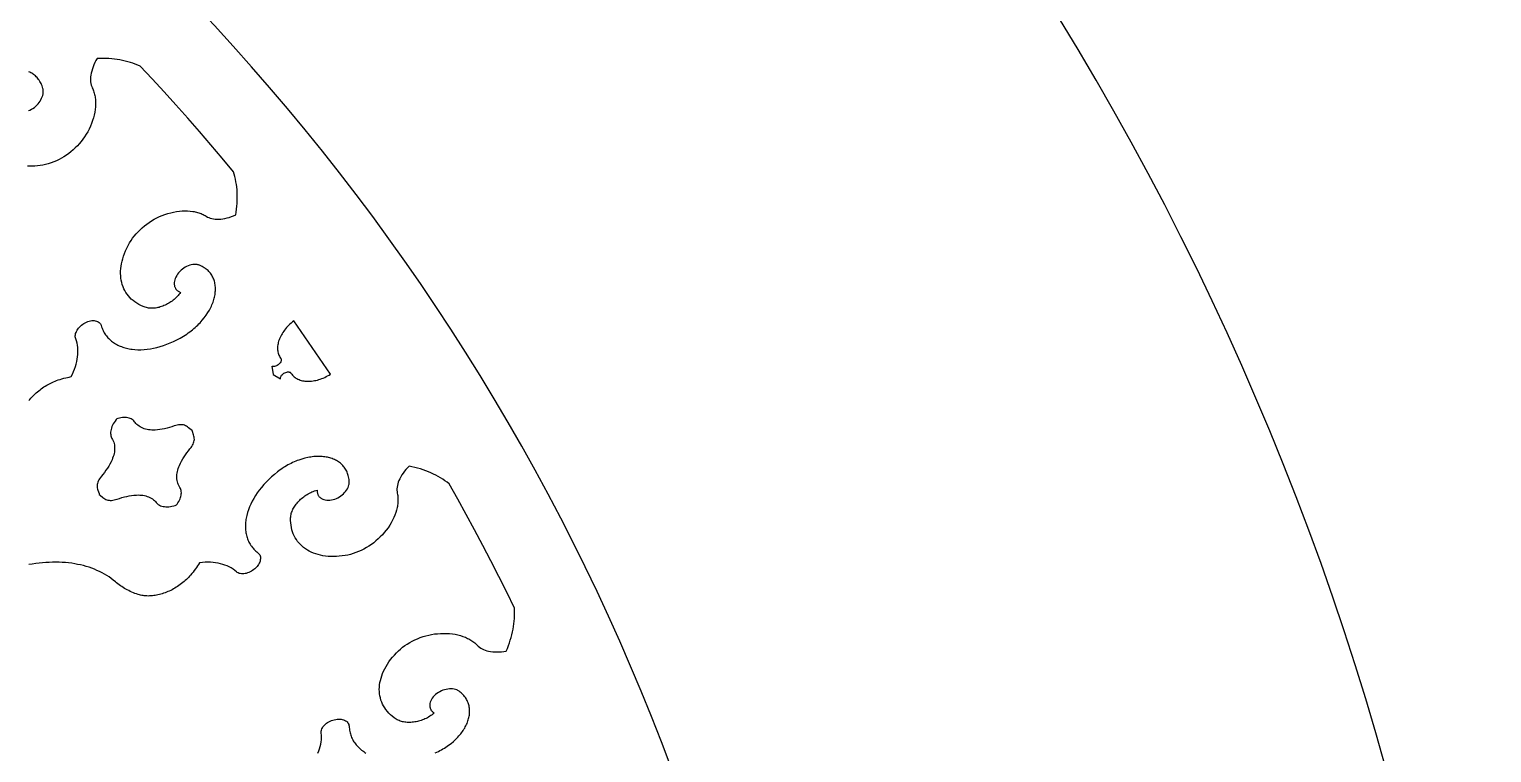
# Model space of a CAD drawing. Extents: x -570 to 570, y -570 to 570.
# Drawn here: x 284.1 to 570, y 155.2 to 296.6 of the extents above; entities that cross this region are included whole.
import ezdxf

# ---------------------------------------------------------------- set-up
doc = ezdxf.new("R2010")
doc.units = 0
doc.header["$MEASUREMENT"] = 0
doc.layers.add('BITMAP_LAYER', color=18, linetype='CONTINUOUS')

msp = doc.modelspace()

# ---------------------------------------------------------------- linework, layer by layer
at = {"layer": 'BITMAP_LAYER'}
for points in [[(0, 570, 0.414214), (-570, 0, 0.414214), (0, -570, 0.414214), (570, 0, 0.414214)], [(-437, 0, 0.414214), (0, -437, 0.414214), (437, 0, 0.414214), (0, 437, 0.414214)]]:
    msp.add_lwpolyline(points, format="xyb", close=True, dxfattribs=at)
for points in [[(284.04, 224.03), (284.23, 224.26), (284.42, 224.49), (284.62, 224.71), (284.82, 224.93), (285.04, 225.15), (285.26, 225.36), (285.48, 225.57), (285.72, 225.77), (285.96, 225.97), (286.21, 226.16), (286.46, 226.35), (286.72, 226.53), (286.98, 226.71), (287.25, 226.88), (287.52, 227.04), (287.78, 227.19), (288.05, 227.33), (288.32, 227.47), (288.6, 227.6), (288.87, 227.72), (289.15, 227.83), (289.42, 227.94), (289.79, 228.06), (290.15, 228.18), (290.51, 228.29), (290.87, 228.39), (291.23, 228.48), (291.59, 228.57), (291.94, 228.64), (292.3, 228.71), (292.55, 229.2), (292.77, 229.7), (292.97, 230.19), (293.14, 230.68), (293.28, 231.16), (293.4, 231.65), (293.5, 232.12), (293.57, 232.6), (293.62, 233.06), (293.63, 233.52), (293.63, 233.98), (293.59, 234.42), (293.53, 234.85), (293.45, 235.28), (293.34, 235.69), (293.2, 236.1), (293.14, 236.29), (293.11, 236.49), (293.11, 236.7), (293.13, 236.91), (293.18, 237.13), (293.25, 237.34), (293.34, 237.56), (293.46, 237.78), (293.6, 237.99), (293.75, 238.2), (293.93, 238.4), (294.12, 238.6), (294.33, 238.78), (294.56, 238.95), (294.8, 239.11), (295.06, 239.25), (295.32, 239.38), (295.58, 239.48), (295.84, 239.56), (296.09, 239.62), (296.34, 239.65), (296.58, 239.67), (296.81, 239.66), (297.02, 239.63), (297.23, 239.58), (297.42, 239.51), (297.6, 239.42), (297.75, 239.31), (297.89, 239.18), (298.01, 239.03), (298.1, 238.87), (298.14, 238.78), (298.18, 238.68), (298.25, 238.43), (298.34, 238.19), (298.44, 237.96), (298.54, 237.73), (298.65, 237.51), (298.77, 237.3), (298.9, 237.09), (299.04, 236.89), (299.18, 236.69), (299.33, 236.5), (299.49, 236.32), (299.66, 236.15), (299.83, 235.98), (300.01, 235.82), (300.19, 235.66), (300.39, 235.51), (300.59, 235.37), (300.79, 235.24), (301, 235.11), (301.22, 234.99), (301.44, 234.87), (301.67, 234.76), (301.9, 234.66), (302.14, 234.57), (302.38, 234.48), (302.63, 234.4), (302.89, 234.33), (303.14, 234.26), (303.41, 234.2), (303.67, 234.15), (303.95, 234.1), (304.22, 234.06), (304.78, 234.01), (305.36, 233.98), (305.95, 233.98), (306.56, 234.01), (307.17, 234.07), (307.79, 234.15), (308.42, 234.27), (309.06, 234.42), (309.71, 234.59), (310.36, 234.79), (311.01, 235.03), (311.66, 235.29), (312.32, 235.58), (312.98, 235.91), (313.63, 236.26), (314.29, 236.64), (314.59, 236.84), (314.9, 237.04), (315.19, 237.24), (315.48, 237.45), (315.76, 237.66), (316.03, 237.88), (316.29, 238.1), (316.55, 238.32), (316.8, 238.55), (317.04, 238.78), (317.28, 239.01), (317.5, 239.25), (317.93, 239.73), (318.33, 240.22), (318.69, 240.72), (319.03, 241.22), (319.33, 241.73), (319.47, 241.98), (319.59, 242.24), (319.72, 242.49), (319.83, 242.75), (319.93, 243), (320.03, 243.26), (320.12, 243.51), (320.19, 243.77), (320.26, 244.02), (320.32, 244.27), (320.38, 244.52), (320.42, 244.77), (320.46, 245.01), (320.48, 245.26), (320.5, 245.5), (320.51, 245.74), (320.51, 245.98), (320.5, 246.21), (320.48, 246.44), (320.45, 246.67), (320.41, 246.9), (320.37, 247.12), (320.31, 247.34), (320.24, 247.55), (320.17, 247.76), (320.09, 247.96), (319.99, 248.16), (319.89, 248.36), (319.78, 248.55), (319.65, 248.73), (319.52, 248.91), (319.38, 249.09), (319.23, 249.26), (319.07, 249.42), (318.9, 249.58), (318.72, 249.72), (318.53, 249.87), (318.33, 250), (318.12, 250.13), (317.9, 250.26), (317.67, 250.37), (317.42, 250.48), (317.3, 250.52), (317.18, 250.56), (317.05, 250.59), (316.91, 250.62), (316.64, 250.64), (316.35, 250.64), (316.06, 250.61), (315.77, 250.55), (315.47, 250.47), (315.17, 250.36), (314.88, 250.23), (314.59, 250.08), (314.31, 249.91), (314.04, 249.71), (313.78, 249.5), (313.54, 249.27), (313.31, 249.02), (313.11, 248.75), (312.93, 248.47), (312.77, 248.18), (312.65, 247.9), (312.55, 247.62), (312.49, 247.35), (312.46, 247.08), (312.45, 246.82), (312.46, 246.7), (312.48, 246.57), (312.5, 246.46), (312.53, 246.34), (312.57, 246.23), (312.61, 246.12), (312.67, 246.01), (312.73, 245.91), (312.79, 245.82), (312.86, 245.73), (312.94, 245.64), (313.03, 245.56), (313.13, 245.48), (313.23, 245.41), (313.33, 245.34), (313.45, 245.28), (313.57, 245.23), (313.7, 245.18), (313.54, 244.96), (313.38, 244.76), (313.2, 244.55), (313.02, 244.36), (312.84, 244.17), (312.64, 243.99), (312.44, 243.81), (312.24, 243.64), (312.03, 243.48), (311.81, 243.33), (311.59, 243.18), (311.37, 243.05), (311.14, 242.92), (310.91, 242.79), (310.68, 242.68), (310.44, 242.58), (310.21, 242.48), (309.97, 242.4), (309.73, 242.32), (309.49, 242.25), (309.26, 242.19), (309.02, 242.15), (308.78, 242.11), (308.55, 242.08), (308.32, 242.06), (308.09, 242.06), (307.87, 242.06), (307.64, 242.08), (307.43, 242.11), (307.21, 242.14), (307.01, 242.19), (306.8, 242.26), (306.35, 242.43), (305.91, 242.62), (305.5, 242.83), (305.11, 243.06), (304.74, 243.31), (304.39, 243.58), (304.06, 243.86), (303.76, 244.16), (303.48, 244.48), (303.23, 244.81), (302.99, 245.16), (302.78, 245.52), (302.6, 245.9), (302.44, 246.29), (302.3, 246.69), (302.18, 247.11), (302.09, 247.53), (302.02, 247.97), (301.98, 248.41), (301.96, 248.87), (301.97, 249.33), (302, 249.81), (302.06, 250.28), (302.14, 250.77), (302.25, 251.26), (302.38, 251.76), (302.54, 252.27), (302.72, 252.78), (302.93, 253.29), (303.17, 253.8), (303.43, 254.32), (303.72, 254.84), (304, 255.3), (304.31, 255.74), (304.64, 256.18), (304.99, 256.6), (305.37, 257.02), (305.77, 257.41), (306.19, 257.8), (306.62, 258.16), (307.07, 258.51), (307.54, 258.85), (308.02, 259.16), (308.52, 259.45), (309.02, 259.72), (309.54, 259.97), (310.07, 260.19), (310.6, 260.39), (311.18, 260.58), (311.76, 260.74), (312.33, 260.87), (312.9, 260.97), (313.45, 261.05), (314, 261.1), (314.54, 261.12), (315.07, 261.11), (315.58, 261.07), (316.08, 261.01), (316.32, 260.97), (316.56, 260.92), (316.8, 260.86), (317.03, 260.8), (317.25, 260.73), (317.48, 260.65), (317.69, 260.57), (317.91, 260.48), (318.11, 260.38), (318.31, 260.28), (318.51, 260.17), (318.7, 260.05), (318.95, 259.9), (319.21, 259.78), (319.5, 259.67), (319.8, 259.59), (320.11, 259.53), (320.43, 259.49), (320.77, 259.47), (321.12, 259.48), (321.53, 259.5), (321.94, 259.55), (322.36, 259.63), (322.78, 259.72), (323.21, 259.83), (323.63, 259.97), (324.06, 260.12), (324.48, 260.3), (324.57, 260.87), (324.64, 261.43), (324.7, 261.99), (324.74, 262.55), (324.77, 263.1), (324.78, 263.64), (324.77, 264.18), (324.75, 264.72), (324.72, 265.24), (324.67, 265.77), (324.6, 266.28), (324.52, 266.79), (324.43, 267.29), (324.32, 267.79), (324.19, 268.27), (324.05, 268.75), (321.84, 271.4), (319.61, 274.02), (317.36, 276.63), (315.08, 279.22), (312.79, 281.79), (310.47, 284.34), (308.14, 286.87), (305.78, 289.39), (305.32, 289.59), (304.84, 289.77), (304.36, 289.95), (303.87, 290.1), (303.38, 290.25), (302.87, 290.38), (302.36, 290.49), (301.83, 290.59), (301.3, 290.68), (300.76, 290.75), (300.22, 290.81), (299.66, 290.85), (299.1, 290.87), (298.53, 290.88), (297.96, 290.88), (297.38, 290.86), (297.15, 290.46), (296.95, 290.06), (296.76, 289.65), (296.6, 289.24), (296.46, 288.84), (296.33, 288.43), (296.23, 288.02), (296.16, 287.62), (296.11, 287.28), (296.09, 286.94), (296.09, 286.61), (296.11, 286.29), (296.16, 285.99), (296.23, 285.69), (296.32, 285.41), (296.43, 285.15), (296.53, 284.95), (296.61, 284.74), (296.69, 284.53), (296.76, 284.31), (296.83, 284.09), (296.89, 283.86), (296.94, 283.63), (296.98, 283.4), (297.01, 283.16), (297.04, 282.92), (297.06, 282.68), (297.07, 282.43), (297.08, 281.93), (297.05, 281.42), (296.99, 280.89), (296.91, 280.36), (296.79, 279.82), (296.65, 279.28), (296.48, 278.73), (296.28, 278.18), (296.05, 277.62), (295.79, 277.07), (295.53, 276.56), (295.25, 276.07), (294.94, 275.59), (294.61, 275.12), (294.26, 274.66), (293.89, 274.22), (293.51, 273.79), (293.11, 273.39), (292.69, 273), (292.26, 272.63), (291.82, 272.28), (291.36, 271.96), (290.9, 271.66), (290.42, 271.38), (289.94, 271.13), (289.46, 270.91), (288.91, 270.68), (288.36, 270.48), (287.82, 270.31), (287.29, 270.17), (286.76, 270.05), (286.24, 269.95), (285.73, 269.88), (285.23, 269.83), (284.73, 269.81), (284.25, 269.81), (283.78, 269.84)], [(283.94, 280.7), (284.24, 280.81), (284.55, 280.96), (284.83, 281.13), (285.11, 281.33), (285.37, 281.54), (285.61, 281.77), (285.83, 282.01), (286.04, 282.27), (286.23, 282.54), (286.39, 282.82), (286.53, 283.1), (286.65, 283.38), (286.74, 283.67), (286.81, 283.96), (286.85, 284.24), (286.85, 284.51), (286.85, 284.65), (286.83, 284.78), (286.81, 284.91), (286.78, 285.04), (286.7, 285.29), (286.61, 285.53), (286.52, 285.77), (286.42, 285.99), (286.31, 286.21), (286.19, 286.41), (286.06, 286.61), (285.93, 286.8), (285.78, 286.98), (285.63, 287.15), (285.48, 287.31), (285.32, 287.46), (285.15, 287.61), (284.97, 287.74), (284.79, 287.87), (284.6, 287.98), (284.41, 288.09), (284.21, 288.19), (284.01, 288.28)], [(363.46, 155.19), (363.77, 155.33), (364.08, 155.48), (364.39, 155.64), (364.68, 155.8), (364.97, 155.97), (365.26, 156.14), (365.53, 156.31), (366.06, 156.68), (366.57, 157.06), (367.04, 157.45), (367.48, 157.86), (367.9, 158.28), (368.09, 158.5), (368.28, 158.71), (368.46, 158.93), (368.63, 159.15), (368.79, 159.38), (368.94, 159.6), (369.09, 159.83), (369.23, 160.05), (369.35, 160.28), (369.47, 160.51), (369.58, 160.74), (369.69, 160.97), (369.78, 161.2), (369.86, 161.44), (369.94, 161.67), (370, 161.9), (370.06, 162.13), (370.11, 162.36), (370.14, 162.59), (370.17, 162.82), (370.19, 163.04), (370.2, 163.27), (370.19, 163.49), (370.18, 163.72), (370.16, 163.94), (370.13, 164.16), (370.08, 164.37), (370.03, 164.59), (369.97, 164.8), (369.89, 165.01), (369.81, 165.21), (369.71, 165.42), (369.61, 165.62), (369.49, 165.81), (369.36, 166.01), (369.22, 166.19), (369.07, 166.38), (368.91, 166.56), (368.73, 166.73), (368.55, 166.91), (368.35, 167.07), (368.14, 167.23), (368.04, 167.31), (367.92, 167.38), (367.8, 167.44), (367.68, 167.49), (367.42, 167.58), (367.14, 167.65), (366.85, 167.69), (366.55, 167.7), (366.24, 167.69), (365.93, 167.66), (365.61, 167.61), (365.3, 167.53), (364.98, 167.43), (364.67, 167.3), (364.37, 167.16), (364.08, 166.99), (363.8, 166.8), (363.54, 166.59), (363.29, 166.36), (363.08, 166.12), (362.89, 165.87), (362.73, 165.62), (362.6, 165.37), (362.51, 165.12), (362.44, 164.87), (362.42, 164.75), (362.41, 164.63), (362.4, 164.51), (362.4, 164.39), (362.41, 164.27), (362.43, 164.15), (362.46, 164.04), (362.49, 163.93), (362.53, 163.82), (362.58, 163.71), (362.64, 163.61), (362.7, 163.51), (362.77, 163.41), (362.85, 163.32), (362.94, 163.23), (363.04, 163.14), (363.14, 163.06), (363.26, 162.98), (363.05, 162.81), (362.84, 162.65), (362.63, 162.49), (362.41, 162.35), (362.18, 162.21), (361.95, 162.08), (361.71, 161.95), (361.47, 161.84), (361.23, 161.73), (360.98, 161.64), (360.73, 161.55), (360.48, 161.47), (360.23, 161.4), (359.98, 161.33), (359.73, 161.28), (359.47, 161.24), (359.22, 161.2), (358.97, 161.17), (358.72, 161.15), (358.47, 161.15), (358.23, 161.15), (357.99, 161.16), (357.75, 161.18), (357.52, 161.21), (357.29, 161.25), (357.07, 161.29), (356.85, 161.35), (356.64, 161.42), (356.43, 161.5), (356.24, 161.59), (356.05, 161.69), (355.86, 161.79), (355.46, 162.07), (355.08, 162.36), (354.73, 162.66), (354.41, 162.98), (354.11, 163.31), (353.84, 163.65), (353.59, 164.01), (353.37, 164.37), (353.17, 164.75), (353, 165.13), (352.86, 165.53), (352.74, 165.93), (352.65, 166.34), (352.59, 166.76), (352.55, 167.18), (352.54, 167.61), (352.55, 168.04), (352.59, 168.48), (352.66, 168.93), (352.75, 169.37), (352.87, 169.82), (353.01, 170.27), (353.18, 170.72), (353.38, 171.18), (353.6, 171.63), (353.85, 172.08), (354.12, 172.53), (354.42, 172.98), (354.75, 173.43), (355.1, 173.87), (355.48, 174.31), (355.88, 174.75), (356.26, 175.13), (356.67, 175.49), (357.09, 175.83), (357.54, 176.16), (358, 176.47), (358.49, 176.76), (358.98, 177.03), (359.49, 177.28), (360.02, 177.51), (360.55, 177.72), (361.09, 177.91), (361.64, 178.08), (362.2, 178.22), (362.76, 178.33), (363.32, 178.43), (363.89, 178.49), (364.5, 178.54), (365.1, 178.55), (365.68, 178.54), (366.26, 178.51), (366.82, 178.45), (367.36, 178.37), (367.89, 178.26), (368.4, 178.12), (368.89, 177.97), (369.36, 177.78), (369.58, 177.68), (369.81, 177.58), (370.02, 177.47), (370.23, 177.35), (370.43, 177.23), (370.63, 177.1), (370.82, 176.97), (371, 176.83), (371.18, 176.69), (371.35, 176.54), (371.52, 176.38), (371.67, 176.22), (371.88, 176.02), (372.11, 175.84), (372.36, 175.67), (372.63, 175.52), (372.92, 175.38), (373.22, 175.26), (373.55, 175.17), (373.89, 175.09), (374.29, 175.02), (374.7, 174.97), (375.13, 174.94), (375.56, 174.93), (376, 174.94), (376.44, 174.96), (376.89, 175.01), (377.35, 175.08), (377.57, 175.62), (377.78, 176.16), (377.97, 176.69), (378.15, 177.23), (378.3, 177.76), (378.45, 178.29), (378.57, 178.83), (378.68, 179.35), (378.77, 179.88), (378.84, 180.4), (378.9, 180.93), (378.94, 181.44), (378.97, 181.96), (378.98, 182.47), (378.97, 182.98), (378.95, 183.49), (377.44, 186.57), (375.9, 189.64), (374.34, 192.7), (372.76, 195.74), (371.15, 198.77), (369.52, 201.79), (367.86, 204.79), (366.18, 207.78), (365.78, 208.08), (365.36, 208.38), (364.94, 208.66), (364.5, 208.94), (364.05, 209.2), (363.58, 209.45), (363.11, 209.68), (362.62, 209.91), (362.13, 210.12), (361.62, 210.32), (361.1, 210.5), (360.57, 210.68), (360.03, 210.84), (359.48, 210.99), (358.92, 211.12), (358.35, 211.24), (358.03, 210.91), (357.73, 210.57), (357.46, 210.22), (357.2, 209.86), (356.96, 209.5), (356.75, 209.13), (356.55, 208.76), (356.38, 208.39), (356.25, 208.07), (356.15, 207.74), (356.07, 207.42), (356.02, 207.11), (355.99, 206.8), (355.99, 206.5), (356.01, 206.21), (356.06, 205.92), (356.1, 205.7), (356.14, 205.48), (356.16, 205.26), (356.18, 205.03), (356.19, 204.8), (356.19, 204.56), (356.18, 204.33), (356.17, 204.09), (356.15, 203.86), (356.12, 203.62), (356.08, 203.37), (356.03, 203.13), (355.91, 202.64), (355.76, 202.15), (355.59, 201.65), (355.38, 201.16), (355.14, 200.66), (354.87, 200.17), (354.57, 199.68), (354.24, 199.19), (353.89, 198.7), (353.5, 198.23), (353.13, 197.8), (352.73, 197.39), (352.32, 196.99), (351.89, 196.62), (351.44, 196.26), (350.98, 195.92), (350.5, 195.6), (350.01, 195.3), (349.52, 195.02), (349.01, 194.77), (348.5, 194.54), (347.98, 194.33), (347.46, 194.15), (346.93, 193.99), (346.4, 193.86), (345.88, 193.76), (345.29, 193.68), (344.71, 193.62), (344.15, 193.58), (343.59, 193.56), (343.05, 193.57), (342.53, 193.6), (342.01, 193.66), (341.51, 193.73), (341.03, 193.83), (340.56, 193.94), (340.11, 194.08), (339.67, 194.24), (339.25, 194.42), (338.85, 194.62), (338.47, 194.83), (338.1, 195.07), (337.75, 195.32), (337.43, 195.6), (337.12, 195.89), (336.84, 196.19), (336.57, 196.52), (336.33, 196.86), (336.11, 197.22), (335.91, 197.59), (335.73, 197.98), (335.58, 198.38), (335.46, 198.8), (335.35, 199.24), (335.28, 199.68), (335.23, 200.15), (335.2, 200.62), (335.21, 201.11), (335.22, 201.32), (335.25, 201.53), (335.29, 201.75), (335.34, 201.96), (335.4, 202.17), (335.48, 202.38), (335.56, 202.6), (335.66, 202.81), (335.77, 203.01), (335.89, 203.22), (336.02, 203.42), (336.16, 203.63), (336.3, 203.82), (336.46, 204.02), (336.62, 204.21), (336.8, 204.4), (336.98, 204.58), (337.16, 204.76), (337.36, 204.93), (337.56, 205.1), (337.77, 205.26), (337.98, 205.41), (338.2, 205.56), (338.43, 205.7), (338.66, 205.83), (338.89, 205.96), (339.13, 206.07), (339.38, 206.18), (339.62, 206.28), (339.87, 206.37), (340.13, 206.45), (340.38, 206.52), (340.38, 206.38), (340.39, 206.25), (340.4, 206.12), (340.43, 206), (340.46, 205.88), (340.5, 205.76), (340.54, 205.65), (340.6, 205.55), (340.66, 205.45), (340.72, 205.35), (340.8, 205.26), (340.88, 205.17), (340.96, 205.09), (341.05, 205.02), (341.15, 204.95), (341.25, 204.88), (341.36, 204.83), (341.48, 204.77), (341.72, 204.69), (341.98, 204.62), (342.26, 204.58), (342.55, 204.57), (342.86, 204.59), (343.18, 204.63), (343.52, 204.7), (343.84, 204.8), (344.15, 204.92), (344.45, 205.06), (344.74, 205.23), (345.02, 205.41), (345.28, 205.61), (345.53, 205.83), (345.75, 206.06), (345.96, 206.3), (346.14, 206.55), (346.3, 206.81), (346.43, 207.07), (346.53, 207.33), (346.61, 207.6), (346.63, 207.73), (346.65, 207.86), (346.66, 207.99), (346.66, 208.13), (346.64, 208.39), (346.62, 208.64), (346.58, 208.89), (346.54, 209.14), (346.48, 209.37), (346.41, 209.6), (346.34, 209.82), (346.25, 210.04), (346.16, 210.25), (346.05, 210.45), (345.94, 210.64), (345.82, 210.83), (345.69, 211.01), (345.55, 211.18), (345.41, 211.35), (345.25, 211.5), (345.09, 211.66), (344.92, 211.8), (344.74, 211.94), (344.56, 212.07), (344.37, 212.19), (344.17, 212.3), (343.97, 212.41), (343.76, 212.51), (343.54, 212.6), (343.32, 212.69), (343.09, 212.76), (342.86, 212.83), (342.62, 212.9), (342.38, 212.95), (342.13, 213), (341.88, 213.04), (341.63, 213.07), (341.36, 213.09), (341.1, 213.11), (340.83, 213.12), (340.56, 213.12), (340.28, 213.11), (340, 213.1), (339.72, 213.08), (339.44, 213.05), (339.15, 213.01), (338.86, 212.96), (338.57, 212.91), (337.98, 212.77), (337.39, 212.61), (336.79, 212.41), (336.49, 212.3), (336.19, 212.18), (335.89, 212.05), (335.58, 211.92), (335.28, 211.77), (334.98, 211.62), (334.68, 211.46), (334.38, 211.29), (334.08, 211.11), (333.79, 210.93), (333.49, 210.73), (333.19, 210.53), (332.9, 210.32), (332.61, 210.1), (332.02, 209.62), (331.46, 209.13), (330.92, 208.63), (330.41, 208.12), (329.94, 207.61), (329.49, 207.08), (329.07, 206.54), (328.67, 206), (328.31, 205.46), (327.98, 204.91), (327.68, 204.35), (327.41, 203.8), (327.17, 203.25), (326.96, 202.7), (326.78, 202.15), (326.63, 201.6), (326.57, 201.33), (326.52, 201.06), (326.47, 200.79), (326.43, 200.52), (326.4, 200.26), (326.38, 200), (326.37, 199.73), (326.36, 199.48), (326.37, 199.22), (326.38, 198.96), (326.4, 198.71), (326.43, 198.46), (326.46, 198.22), (326.51, 197.98), (326.56, 197.74), (326.62, 197.5), (326.69, 197.27), (326.77, 197.04), (326.86, 196.81), (326.96, 196.59), (327.06, 196.38), (327.18, 196.17), (327.3, 195.96), (327.43, 195.75), (327.57, 195.56), (327.72, 195.36), (327.88, 195.17), (328.04, 194.99), (328.22, 194.81), (328.41, 194.64), (328.6, 194.47), (328.8, 194.31), (328.95, 194.18), (329.07, 194.03), (329.17, 193.87), (329.24, 193.69), (329.29, 193.51), (329.31, 193.31), (329.31, 193.11), (329.28, 192.9), (329.23, 192.68), (329.16, 192.47), (329.06, 192.25), (328.94, 192.03), (328.8, 191.81), (328.63, 191.6), (328.44, 191.39), (328.23, 191.19), (328.01, 191), (327.77, 190.83), (327.53, 190.68), (327.28, 190.55), (327.04, 190.44), (326.78, 190.35), (326.53, 190.27), (326.29, 190.22), (326.04, 190.19), (325.81, 190.18), (325.58, 190.19), (325.36, 190.22), (325.15, 190.28), (324.96, 190.35), (324.78, 190.45), (324.62, 190.57), (324.29, 190.85), (323.95, 191.1), (323.58, 191.33), (323.19, 191.54), (322.79, 191.73), (322.37, 191.89), (321.93, 192.04), (321.48, 192.16), (321.01, 192.26), (320.53, 192.34), (320.04, 192.4), (319.53, 192.44), (319.01, 192.45), (318.49, 192.44), (317.95, 192.41), (317.4, 192.35), (317.21, 192.04), (317.01, 191.73), (316.8, 191.43), (316.59, 191.13), (316.37, 190.82), (316.14, 190.53), (315.9, 190.23), (315.65, 189.94), (315.46, 189.72), (315.25, 189.5), (315.04, 189.28), (314.82, 189.07), (314.6, 188.87), (314.37, 188.67), (314.14, 188.47), (313.9, 188.28), (313.64, 188.09), (313.38, 187.91), (313.12, 187.73), (312.85, 187.56), (312.58, 187.4), (312.31, 187.24), (312.04, 187.09), (311.76, 186.96), (311.49, 186.82), (311.21, 186.7), (310.93, 186.59), (310.65, 186.48), (310.38, 186.38), (310.1, 186.29), (309.82, 186.21), (309.54, 186.13), (309.26, 186.07), (308.99, 186.01), (308.71, 185.96), (308.44, 185.92), (308.17, 185.89), (307.9, 185.87), (307.63, 185.86), (307.37, 185.85), (307.11, 185.86), (306.85, 185.87), (306.6, 185.9), (306.35, 185.93), (306.11, 185.97), (305.87, 186.02), (305.63, 186.08), (305.4, 186.15), (305.08, 186.26), (304.77, 186.37), (304.46, 186.5), (304.16, 186.62), (303.86, 186.76), (303.57, 186.9), (303.28, 187.04), (303, 187.19), (302.72, 187.35), (302.45, 187.51), (302.19, 187.68), (301.93, 187.86), (301.67, 188.04), (301.42, 188.22), (301.18, 188.42), (300.95, 188.61), (300.54, 188.95), (300.13, 189.27), (299.7, 189.57), (299.25, 189.86), (298.8, 190.13), (298.33, 190.39), (297.84, 190.63), (297.35, 190.86), (296.84, 191.08), (296.32, 191.28), (295.79, 191.46), (295.25, 191.63), (294.7, 191.78), (294.14, 191.92), (293.57, 192.04), (292.99, 192.15), (292.4, 192.24), (291.8, 192.31), (291.19, 192.37), (290.57, 192.42), (289.95, 192.44), (289.32, 192.46), (288.68, 192.45), (288.03, 192.43), (287.38, 192.4), (286.72, 192.35), (286.05, 192.28), (285.38, 192.19), (284.7, 192.09), (284.02, 191.98)], [(340.52, 155.14), (340.7, 155.58), (340.86, 156.02), (340.99, 156.47), (341.09, 156.91), (341.16, 157.35), (341.21, 157.78), (341.23, 158.22), (341.22, 158.64), (341.18, 159.07), (341.17, 159.27), (341.19, 159.47), (341.24, 159.67), (341.31, 159.88), (341.41, 160.07), (341.53, 160.27), (341.67, 160.46), (341.84, 160.64), (342.02, 160.81), (342.22, 160.98), (342.44, 161.13), (342.68, 161.27), (342.92, 161.4), (343.18, 161.51), (343.46, 161.61), (343.74, 161.69), (344.02, 161.75), (344.3, 161.79), (344.57, 161.8), (344.83, 161.8), (345.08, 161.77), (345.31, 161.73), (345.54, 161.66), (345.74, 161.58), (345.93, 161.49), (346.1, 161.37), (346.25, 161.24), (346.37, 161.1), (346.48, 160.94), (346.55, 160.77), (346.61, 160.58), (346.62, 160.49), (346.63, 160.39), (346.65, 160.13), (346.68, 159.87), (346.71, 159.62), (346.76, 159.38), (346.82, 159.14), (346.88, 158.9), (346.96, 158.67), (347.04, 158.44), (347.13, 158.21), (347.23, 158), (347.34, 157.78), (347.46, 157.57), (347.59, 157.37), (347.73, 157.17), (347.87, 156.97), (348.02, 156.78), (348.18, 156.6), (348.35, 156.42), (348.52, 156.24), (348.7, 156.07), (348.89, 155.91), (349.08, 155.75), (349.29, 155.59), (349.5, 155.45), (349.71, 155.3), (349.93, 155.17)]]:
    msp.add_lwpolyline(points, dxfattribs=at)
for points in [[(339.42, 234.39), (335.83, 239.59), (335.56, 239.39), (335.31, 239.18), (335.07, 238.96), (334.84, 238.74), (334.62, 238.52), (334.41, 238.29), (334.21, 238.06), (334.02, 237.82), (333.85, 237.59), (333.68, 237.35), (333.53, 237.1), (333.39, 236.86), (333.26, 236.62), (333.14, 236.37), (333.03, 236.13), (332.94, 235.88), (332.86, 235.64), (332.79, 235.39), (332.74, 235.15), (332.69, 234.91), (332.66, 234.67), (332.65, 234.44), (332.65, 234.21), (332.66, 233.98), (332.68, 233.76), (332.72, 233.54), (332.77, 233.33), (332.84, 233.12), (332.92, 232.91), (333.01, 232.72), (333.12, 232.53), (333.25, 232.35), (333.29, 232.28), (333.33, 232.21), (333.35, 232.13), (333.36, 232.06), (333.37, 231.98), (333.36, 231.9), (333.35, 231.82), (333.33, 231.74), (333.26, 231.58), (333.17, 231.43), (333.06, 231.28), (332.92, 231.14), (332.77, 231.01), (332.6, 230.9), (332.43, 230.81), (332.24, 230.74), (332.06, 230.69), (331.97, 230.68), (331.87, 230.67), (331.78, 230.68), (331.69, 230.69), (331.61, 230.71), (331.52, 230.74), (331.77, 229.11), (333.2, 228.3), (333.2, 228.39), (333.22, 228.48), (333.24, 228.57), (333.27, 228.66), (333.35, 228.83), (333.45, 228.98), (333.59, 229.13), (333.73, 229.26), (333.9, 229.37), (334.07, 229.47), (334.25, 229.55), (334.43, 229.6), (334.61, 229.63), (334.78, 229.64), (334.86, 229.63), (334.94, 229.61), (335.02, 229.59), (335.09, 229.56), (335.15, 229.52), (335.21, 229.47), (335.27, 229.42), (335.32, 229.35), (335.44, 229.17), (335.58, 229), (335.73, 228.84), (335.89, 228.69), (336.06, 228.56), (336.24, 228.43), (336.44, 228.32), (336.64, 228.22), (336.84, 228.13), (337.06, 228.05), (337.29, 227.98), (337.52, 227.92), (337.76, 227.88), (338, 227.84), (338.25, 227.82), (338.51, 227.81), (338.77, 227.81), (339.04, 227.82), (339.31, 227.84), (339.59, 227.88), (339.86, 227.93), (340.15, 227.98), (340.43, 228.05), (340.71, 228.13), (341, 228.22), (341.29, 228.33), (341.58, 228.44), (341.86, 228.57), (342.15, 228.71), (342.44, 228.86), (342.72, 229.02), (343.01, 229.19)], [(315.94, 218.19), (315.78, 218.31), (315.27, 218.74), (315.07, 218.91), (314.88, 219.03), (314.68, 219.13), (314.46, 219.21), (314.25, 219.27), (314.03, 219.31), (313.79, 219.32), (313.55, 219.32), (313.29, 219.29), (313.03, 219.25), (312.75, 219.18), (312.42, 219.07), (312, 218.92), (311.52, 218.78), (311.05, 218.65), (310.57, 218.54), (310.1, 218.45), (309.63, 218.37), (309.16, 218.32), (308.7, 218.28), (308.37, 218.27), (308.05, 218.27), (307.73, 218.29), (307.42, 218.33), (307.13, 218.39), (306.84, 218.45), (306.56, 218.54), (306.29, 218.64), (306.04, 218.76), (305.8, 218.89), (305.57, 219.04), (305.35, 219.2), (305.15, 219.37), (304.97, 219.56), (304.8, 219.77), (304.7, 219.91), (304.56, 220.07), (304.4, 220.21), (304.23, 220.33), (304.04, 220.44), (303.83, 220.53), (303.61, 220.61), (303.38, 220.66), (303.13, 220.7), (302.87, 220.72), (302.6, 220.73), (302.32, 220.71), (302.03, 220.67), (301.73, 220.62), (301.43, 220.54), (301.25, 220.49), (301.1, 220.31), (300.89, 220.04), (300.7, 219.76), (300.54, 219.49), (300.4, 219.21), (300.28, 218.94), (300.18, 218.66), (300.1, 218.4), (300.05, 218.13), (300.02, 217.88), (300.02, 217.63), (300.03, 217.38), (300.07, 217.15), (300.14, 216.93), (300.2, 216.76), (300.28, 216.65), (300.41, 216.42), (300.52, 216.18), (300.62, 215.93), (300.69, 215.67), (300.75, 215.4), (300.78, 215.13), (300.8, 214.85), (300.8, 214.57), (300.78, 214.28), (300.75, 213.98), (300.69, 213.68), (300.62, 213.38), (300.52, 213.08), (300.41, 212.78), (300.29, 212.47), (300.09, 212.05), (299.87, 211.64), (299.64, 211.22), (299.38, 210.81), (299.11, 210.41), (298.82, 210.01), (298.51, 209.62), (298.23, 209.27), (298.01, 209), (297.85, 208.77), (297.71, 208.54), (297.6, 208.31), (297.5, 208.08), (297.44, 207.85), (297.39, 207.63), (297.37, 207.42), (297.37, 207.18), (297.39, 206.96), (297.44, 206.74), (297.52, 206.5), (297.75, 205.86), (297.8, 205.67), (297.97, 205.55), (298.48, 205.11), (298.68, 204.95), (298.86, 204.83), (299.07, 204.73), (299.28, 204.64), (299.5, 204.59), (299.72, 204.55), (299.95, 204.53), (300.2, 204.54), (300.45, 204.56), (300.72, 204.61), (300.99, 204.68), (301.32, 204.79), (301.75, 204.93), (302.22, 205.08), (302.7, 205.21), (303.17, 205.32), (303.65, 205.41), (304.12, 205.49), (304.58, 205.54), (305.05, 205.58), (305.38, 205.59), (305.7, 205.58), (306.01, 205.56), (306.32, 205.53), (306.62, 205.47), (306.91, 205.4), (307.19, 205.32), (307.45, 205.22), (307.71, 205.1), (307.95, 204.97), (308.18, 204.82), (308.39, 204.66), (308.59, 204.48), (308.78, 204.29), (308.95, 204.09), (309.02, 203.98), (309.16, 203.86), (309.34, 203.72), (309.55, 203.6), (309.77, 203.5), (310, 203.41), (310.26, 203.35), (310.52, 203.31), (310.8, 203.28), (311.09, 203.28), (311.39, 203.29), (311.7, 203.33), (312.01, 203.38), (312.34, 203.46), (312.66, 203.56), (312.88, 203.64), (313, 203.78), (313.17, 204.04), (313.33, 204.3), (313.47, 204.56), (313.58, 204.81), (313.68, 205.07), (313.75, 205.32), (313.8, 205.56), (313.83, 205.8), (313.84, 206.03), (313.83, 206.26), (313.79, 206.47), (313.74, 206.68), (313.66, 206.88), (313.57, 207.06), (313.47, 207.21), (313.34, 207.44), (313.22, 207.68), (313.13, 207.93), (313.06, 208.19), (313, 208.45), (312.96, 208.73), (312.94, 209.01), (312.94, 209.29), (312.96, 209.58), (313, 209.88), (313.06, 210.17), (313.13, 210.47), (313.22, 210.78), (313.33, 211.08), (313.46, 211.38), (313.66, 211.8), (313.87, 212.22), (314.11, 212.63), (314.36, 213.04), (314.64, 213.45), (314.92, 213.85), (315.23, 214.24), (315.52, 214.59), (315.74, 214.86), (315.9, 215.09), (316.03, 215.32), (316.15, 215.55), (316.24, 215.78), (316.31, 216), (316.35, 216.22), (316.38, 216.44), (316.37, 216.67), (316.35, 216.9), (316.3, 217.11), (316.22, 217.36), (316, 217.99)]]:
    msp.add_lwpolyline(points, close=True, dxfattribs=at)

doc.saveas('drawing.dxf')
